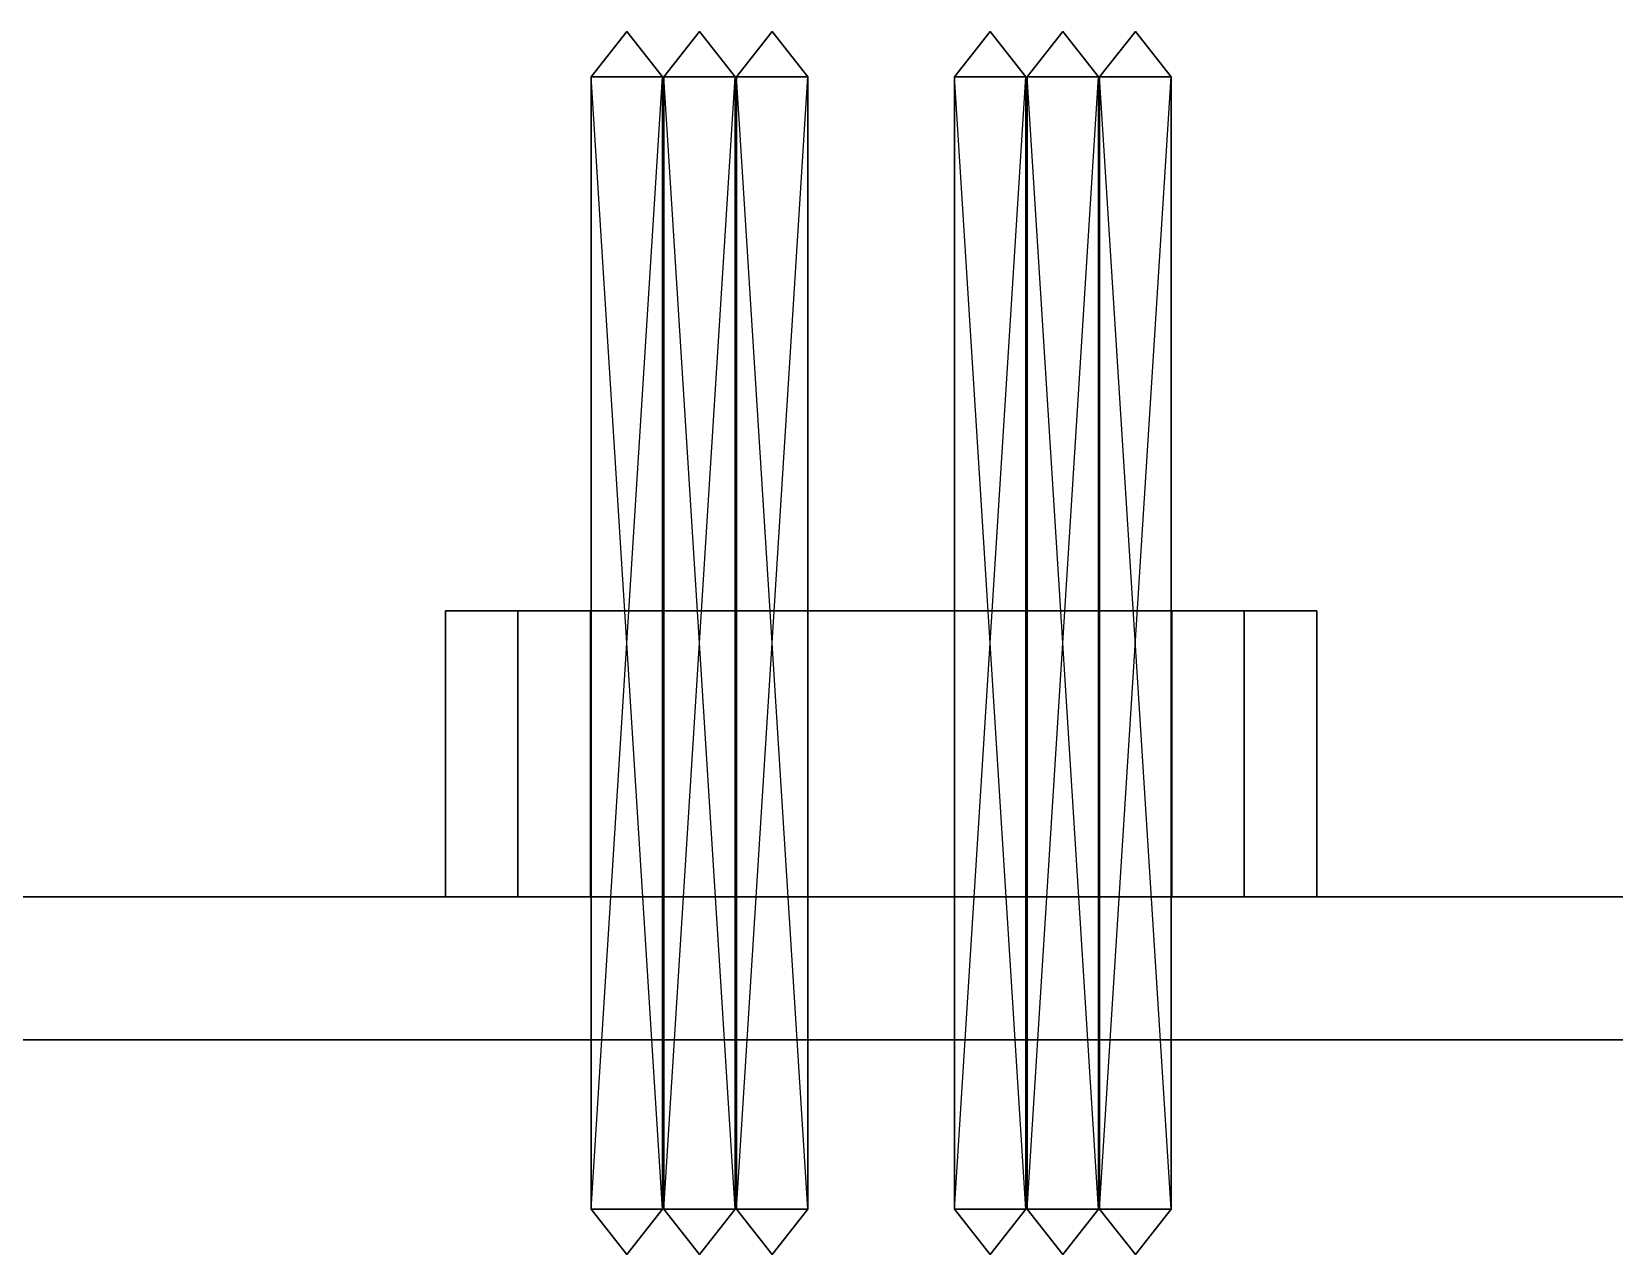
# Model space of a CAD drawing. Extents: x -2 to 217, y -2 to 10.
# Drawn here: x 97.95 to 109.01, y -2 to 6.55 of the extents above; entities that cross this region are included whole.
import ezdxf

# ---------------------------------------------------------------- set-up
doc = ezdxf.new("R2010")
doc.units = 0
doc.layers.add('UB3D', color=1, linetype='CONTINUOUS')

msp = doc.modelspace()

# ---------------------------------------------------------------- linework, layer by layer
at = {"layer": 'UB3D', "color": 254}
for points in [[(102.358, 6.233333, -59.186), (101.858, 6.233333, -59.186), (102.108, 6.55, -59.436)], [(101.858, 6.233333, -59.686), (102.358, 6.233333, -59.686), (102.108, 6.55, -59.436)], [(101.858, 6.233333, -59.186), (101.858, 6.233333, -59.686), (102.108, 6.55, -59.436)], [(102.358, 6.233333, -59.686), (102.358, 6.233333, -59.186), (102.108, 6.55, -59.436)], [(102.866, 6.233333, -22.102), (102.366, 6.233333, -22.102), (102.616, 6.55, -22.352)], [(102.366, 6.233333, -22.602), (102.866, 6.233333, -22.602), (102.616, 6.55, -22.352)], [(102.366, 6.233333, -22.102), (102.366, 6.233333, -22.602), (102.616, 6.55, -22.352)], [(102.866, 6.233333, 17.014), (102.366, 6.233333, 17.014), (102.616, 6.55, 16.764)], [(102.366, 6.233333, 16.514), (102.866, 6.233333, 16.514), (102.616, 6.55, 16.764)], [(102.366, 6.233333, 17.014), (102.366, 6.233333, 16.514), (102.616, 6.55, 16.764)], [(102.866, 6.233333, -22.602), (102.866, 6.233333, -22.102), (102.616, 6.55, -22.352)], [(102.866, 6.233333, 16.514), (102.866, 6.233333, 17.014), (102.616, 6.55, 16.764)], [(103.374, 6.233333, 56.13), (102.874, 6.233333, 56.13), (103.124, 6.55, 55.88)], [(102.874, 6.233333, 55.63), (103.374, 6.233333, 55.63), (103.124, 6.55, 55.88)], [(102.874, 6.233333, 56.13), (102.874, 6.233333, 55.63), (103.124, 6.55, 55.88)], [(103.374, 6.233333, 55.63), (103.374, 6.233333, 56.13), (103.124, 6.55, 55.88)], [(104.898, 6.233333, -59.186), (104.398, 6.233333, -59.186), (104.648, 6.55, -59.436)], [(104.398, 6.233333, -59.686), (104.898, 6.233333, -59.686), (104.648, 6.55, -59.436)], [(104.398, 6.233333, -59.186), (104.398, 6.233333, -59.686), (104.648, 6.55, -59.436)], [(104.898, 6.233333, -59.686), (104.898, 6.233333, -59.186), (104.648, 6.55, -59.436)], [(105.406, 6.233333, -22.102), (104.906, 6.233333, -22.102), (105.156, 6.55, -22.352)], [(104.906, 6.233333, -22.602), (105.406, 6.233333, -22.602), (105.156, 6.55, -22.352)], [(104.906, 6.233333, -22.102), (104.906, 6.233333, -22.602), (105.156, 6.55, -22.352)], [(105.406, 6.233333, 17.014), (104.906, 6.233333, 17.014), (105.156, 6.55, 16.764)], [(104.906, 6.233333, 16.514), (105.406, 6.233333, 16.514), (105.156, 6.55, 16.764)], [(104.906, 6.233333, 17.014), (104.906, 6.233333, 16.514), (105.156, 6.55, 16.764)], [(105.406, 6.233333, -22.602), (105.406, 6.233333, -22.102), (105.156, 6.55, -22.352)], [(105.406, 6.233333, 16.514), (105.406, 6.233333, 17.014), (105.156, 6.55, 16.764)], [(105.914, 6.233333, 56.13), (105.414, 6.233333, 56.13), (105.664, 6.55, 55.88)], [(105.414, 6.233333, 55.63), (105.914, 6.233333, 55.63), (105.664, 6.55, 55.88)], [(105.414, 6.233333, 56.13), (105.414, 6.233333, 55.63), (105.664, 6.55, 55.88)], [(105.914, 6.233333, 55.63), (105.914, 6.233333, 56.13), (105.664, 6.55, 55.88)], [(102.358, -1.683333, -59.186), (101.858, -1.683333, -59.186), (102.358, 6.233333, -59.186)], [(101.858, -1.683333, -59.186), (102.358, 6.233333, -59.186), (101.858, 6.233333, -59.186)], [(101.858, -1.683333, -59.686), (102.358, -1.683333, -59.686), (101.858, 6.233333, -59.686)], [(102.358, -1.683333, -59.686), (101.858, 6.233333, -59.686), (102.358, 6.233333, -59.686)], [(101.858, -1.683333, -59.186), (101.858, -1.683333, -59.686), (101.858, 6.233333, -59.186)], [(101.858, -1.683333, -59.686), (101.858, 6.233333, -59.186), (101.858, 6.233333, -59.686)], [(102.358, -1.683333, -59.686), (102.358, -1.683333, -59.186), (102.358, 6.233333, -59.686)], [(102.358, -1.683333, -59.186), (102.358, 6.233333, -59.686), (102.358, 6.233333, -59.186)], [(102.866, -1.683333, -22.102), (102.366, -1.683333, -22.102), (102.866, 6.233333, -22.102)], [(102.366, -1.683333, -22.102), (102.866, 6.233333, -22.102), (102.366, 6.233333, -22.102)], [(102.366, -1.683333, -22.602), (102.866, -1.683333, -22.602), (102.366, 6.233333, -22.602)], [(102.866, -1.683333, -22.602), (102.366, 6.233333, -22.602), (102.866, 6.233333, -22.602)], [(102.366, -1.683333, -22.102), (102.366, -1.683333, -22.602), (102.366, 6.233333, -22.102)], [(102.366, -1.683333, -22.602), (102.366, 6.233333, -22.102), (102.366, 6.233333, -22.602)], [(102.866, -1.683333, 17.014), (102.366, -1.683333, 17.014), (102.866, 6.233333, 17.014)], [(102.366, -1.683333, 17.014), (102.866, 6.233333, 17.014), (102.366, 6.233333, 17.014)], [(102.366, -1.683333, 16.514), (102.866, -1.683333, 16.514), (102.366, 6.233333, 16.514)], [(102.866, -1.683333, 16.514), (102.366, 6.233333, 16.514), (102.866, 6.233333, 16.514)], [(102.366, -1.683333, 17.014), (102.366, -1.683333, 16.514), (102.366, 6.233333, 17.014)], [(102.366, -1.683333, 16.514), (102.366, 6.233333, 17.014), (102.366, 6.233333, 16.514)], [(102.866, -1.683333, -22.602), (102.866, -1.683333, -22.102), (102.866, 6.233333, -22.602)], [(102.866, -1.683333, -22.102), (102.866, 6.233333, -22.602), (102.866, 6.233333, -22.102)], [(102.866, -1.683333, 16.514), (102.866, -1.683333, 17.014), (102.866, 6.233333, 16.514)], [(102.866, -1.683333, 17.014), (102.866, 6.233333, 16.514), (102.866, 6.233333, 17.014)], [(103.374, -1.683333, 56.13), (102.874, -1.683333, 56.13), (103.374, 6.233333, 56.13)], [(102.874, -1.683333, 56.13), (103.374, 6.233333, 56.13), (102.874, 6.233333, 56.13)], [(102.874, -1.683333, 55.63), (103.374, -1.683333, 55.63), (102.874, 6.233333, 55.63)], [(103.374, -1.683333, 55.63), (102.874, 6.233333, 55.63), (103.374, 6.233333, 55.63)], [(102.874, -1.683333, 56.13), (102.874, -1.683333, 55.63), (102.874, 6.233333, 56.13)], [(102.874, -1.683333, 55.63), (102.874, 6.233333, 56.13), (102.874, 6.233333, 55.63)], [(103.374, -1.683333, 55.63), (103.374, -1.683333, 56.13), (103.374, 6.233333, 55.63)], [(103.374, -1.683333, 56.13), (103.374, 6.233333, 55.63), (103.374, 6.233333, 56.13)], [(104.898, -1.683333, -59.186), (104.398, -1.683333, -59.186), (104.898, 6.233333, -59.186)], [(104.398, -1.683333, -59.186), (104.898, 6.233333, -59.186), (104.398, 6.233333, -59.186)], [(104.398, -1.683333, -59.686), (104.898, -1.683333, -59.686), (104.398, 6.233333, -59.686)], [(104.898, -1.683333, -59.686), (104.398, 6.233333, -59.686), (104.898, 6.233333, -59.686)], [(104.398, -1.683333, -59.186), (104.398, -1.683333, -59.686), (104.398, 6.233333, -59.186)], [(104.398, -1.683333, -59.686), (104.398, 6.233333, -59.186), (104.398, 6.233333, -59.686)], [(104.898, -1.683333, -59.686), (104.898, -1.683333, -59.186), (104.898, 6.233333, -59.686)], [(104.898, -1.683333, -59.186), (104.898, 6.233333, -59.686), (104.898, 6.233333, -59.186)], [(105.406, -1.683333, -22.102), (104.906, -1.683333, -22.102), (105.406, 6.233333, -22.102)], [(104.906, -1.683333, -22.102), (105.406, 6.233333, -22.102), (104.906, 6.233333, -22.102)], [(104.906, -1.683333, -22.602), (105.406, -1.683333, -22.602), (104.906, 6.233333, -22.602)], [(105.406, -1.683333, -22.602), (104.906, 6.233333, -22.602), (105.406, 6.233333, -22.602)], [(104.906, -1.683333, -22.102), (104.906, -1.683333, -22.602), (104.906, 6.233333, -22.102)], [(104.906, -1.683333, -22.602), (104.906, 6.233333, -22.102), (104.906, 6.233333, -22.602)], [(105.406, -1.683333, 17.014), (104.906, -1.683333, 17.014), (105.406, 6.233333, 17.014)], [(104.906, -1.683333, 17.014), (105.406, 6.233333, 17.014), (104.906, 6.233333, 17.014)], [(104.906, -1.683333, 16.514), (105.406, -1.683333, 16.514), (104.906, 6.233333, 16.514)], [(105.406, -1.683333, 16.514), (104.906, 6.233333, 16.514), (105.406, 6.233333, 16.514)], [(104.906, -1.683333, 17.014), (104.906, -1.683333, 16.514), (104.906, 6.233333, 17.014)], [(104.906, -1.683333, 16.514), (104.906, 6.233333, 17.014), (104.906, 6.233333, 16.514)], [(105.406, -1.683333, -22.602), (105.406, -1.683333, -22.102), (105.406, 6.233333, -22.602)], [(105.406, -1.683333, -22.102), (105.406, 6.233333, -22.602), (105.406, 6.233333, -22.102)], [(105.406, -1.683333, 16.514), (105.406, -1.683333, 17.014), (105.406, 6.233333, 16.514)], [(105.406, -1.683333, 17.014), (105.406, 6.233333, 16.514), (105.406, 6.233333, 17.014)], [(105.914, -1.683333, 56.13), (105.414, -1.683333, 56.13), (105.914, 6.233333, 56.13)], [(105.414, -1.683333, 56.13), (105.914, 6.233333, 56.13), (105.414, 6.233333, 56.13)], [(105.414, -1.683333, 55.63), (105.914, -1.683333, 55.63), (105.414, 6.233333, 55.63)], [(105.914, -1.683333, 55.63), (105.414, 6.233333, 55.63), (105.914, 6.233333, 55.63)], [(105.414, -1.683333, 56.13), (105.414, -1.683333, 55.63), (105.414, 6.233333, 56.13)], [(105.414, -1.683333, 55.63), (105.414, 6.233333, 56.13), (105.414, 6.233333, 55.63)], [(105.914, -1.683333, 55.63), (105.914, -1.683333, 56.13), (105.914, 6.233333, 55.63)], [(105.914, -1.683333, 56.13), (105.914, 6.233333, 55.63), (105.914, 6.233333, 56.13)], [(102.108, -2, -59.436), (102.358, -1.683333, -59.186), (101.858, -1.683333, -59.186)], [(102.108, -2, -59.436), (101.858, -1.683333, -59.686), (102.358, -1.683333, -59.686)], [(102.108, -2, -59.436), (101.858, -1.683333, -59.186), (101.858, -1.683333, -59.686)], [(102.108, -2, -59.436), (102.358, -1.683333, -59.686), (102.358, -1.683333, -59.186)], [(102.616, -2, -22.352), (102.866, -1.683333, -22.102), (102.366, -1.683333, -22.102)], [(102.616, -2, -22.352), (102.366, -1.683333, -22.602), (102.866, -1.683333, -22.602)], [(102.616, -2, -22.352), (102.366, -1.683333, -22.102), (102.366, -1.683333, -22.602)], [(102.616, -2, 16.764), (102.866, -1.683333, 17.014), (102.366, -1.683333, 17.014)], [(102.616, -2, 16.764), (102.366, -1.683333, 16.514), (102.866, -1.683333, 16.514)], [(102.616, -2, 16.764), (102.366, -1.683333, 17.014), (102.366, -1.683333, 16.514)], [(102.616, -2, -22.352), (102.866, -1.683333, -22.602), (102.866, -1.683333, -22.102)], [(102.616, -2, 16.764), (102.866, -1.683333, 16.514), (102.866, -1.683333, 17.014)], [(103.124, -2, 55.88), (103.374, -1.683333, 56.13), (102.874, -1.683333, 56.13)], [(103.124, -2, 55.88), (102.874, -1.683333, 55.63), (103.374, -1.683333, 55.63)], [(103.124, -2, 55.88), (102.874, -1.683333, 56.13), (102.874, -1.683333, 55.63)], [(103.124, -2, 55.88), (103.374, -1.683333, 55.63), (103.374, -1.683333, 56.13)], [(104.648, -2, -59.436), (104.898, -1.683333, -59.186), (104.398, -1.683333, -59.186)], [(104.648, -2, -59.436), (104.398, -1.683333, -59.686), (104.898, -1.683333, -59.686)], [(104.648, -2, -59.436), (104.398, -1.683333, -59.186), (104.398, -1.683333, -59.686)], [(104.648, -2, -59.436), (104.898, -1.683333, -59.686), (104.898, -1.683333, -59.186)], [(105.156, -2, -22.352), (105.406, -1.683333, -22.102), (104.906, -1.683333, -22.102)], [(105.156, -2, -22.352), (104.906, -1.683333, -22.602), (105.406, -1.683333, -22.602)], [(105.156, -2, -22.352), (104.906, -1.683333, -22.102), (104.906, -1.683333, -22.602)], [(105.156, -2, 16.764), (105.406, -1.683333, 17.014), (104.906, -1.683333, 17.014)], [(105.156, -2, 16.764), (104.906, -1.683333, 16.514), (105.406, -1.683333, 16.514)], [(105.156, -2, 16.764), (104.906, -1.683333, 17.014), (104.906, -1.683333, 16.514)], [(105.156, -2, -22.352), (105.406, -1.683333, -22.602), (105.406, -1.683333, -22.102)], [(105.156, -2, 16.764), (105.406, -1.683333, 16.514), (105.406, -1.683333, 17.014)], [(105.664, -2, 55.88), (105.914, -1.683333, 56.13), (105.414, -1.683333, 56.13)], [(105.664, -2, 55.88), (105.414, -1.683333, 55.63), (105.914, -1.683333, 55.63)], [(105.664, -2, 55.88), (105.414, -1.683333, 56.13), (105.414, -1.683333, 55.63)], [(105.664, -2, 55.88), (105.914, -1.683333, 55.63), (105.914, -1.683333, 56.13)]]:
    msp.add_3dface(points, dxfattribs=at)
at = {"layer": 'UB3D', "color": 27}
for points in [[(100.838254, 0.500101, -60.701174), (100.838254, 0.500101, -58.166762), (100.838254, 2.500101, -58.166762), (100.838254, 2.500101, -60.701174)], [(100.838254, 0.500101, -58.166762), (105.917746, 0.500101, -58.166762), (105.917746, 2.500101, -58.166762), (100.838254, 2.500101, -58.166762)], [(105.917746, 0.500101, -60.701174), (100.838254, 0.500101, -60.701174), (100.838254, 2.500101, -60.701174), (105.917746, 2.500101, -60.701174)], [(105.917746, 2.500101, -60.701174), (105.917746, 2.500101, -58.166762), (100.838254, 2.500101, -58.166762)], [(105.917746, 2.500101, -60.701174), (100.838254, 2.500101, -58.166762), (100.838254, 2.500101, -60.701174)], [(105.917746, 2.500101, -60.701174), (100.838254, 2.500101, -60.701174), (105.917746, 2.500101, -60.701174)], [(101.346254, 0.500101, -23.617174), (101.346254, 0.500101, -21.082762), (101.346254, 2.500101, -21.082762), (101.346254, 2.500101, -23.617174)], [(101.346254, 0.500101, -21.082762), (106.425746, 0.500101, -21.082762), (106.425746, 2.500101, -21.082762), (101.346254, 2.500101, -21.082762)], [(106.425746, 0.500101, -23.617174), (101.346254, 0.500101, -23.617174), (101.346254, 2.500101, -23.617174), (106.425746, 2.500101, -23.617174)], [(106.425746, 2.500101, -23.617174), (106.425746, 2.500101, -21.082762), (101.346254, 2.500101, -21.082762)], [(106.425746, 2.500101, -23.617174), (101.346254, 2.500101, -21.082762), (101.346254, 2.500101, -23.617174)], [(106.425746, 2.500101, -23.617174), (101.346254, 2.500101, -23.617174), (106.425746, 2.500101, -23.617174)], [(101.346254, 0.500101, 15.498826), (101.346254, 0.500101, 18.033238), (101.346254, 2.500101, 18.033238), (101.346254, 2.500101, 15.498826)], [(101.346254, 0.500101, 18.033238), (106.425746, 0.500101, 18.033238), (106.425746, 2.500101, 18.033238), (101.346254, 2.500101, 18.033238)], [(106.425746, 0.500101, 15.498826), (101.346254, 0.500101, 15.498826), (101.346254, 2.500101, 15.498826), (106.425746, 2.500101, 15.498826)], [(106.425746, 2.500101, 15.498826), (106.425746, 2.500101, 18.033238), (101.346254, 2.500101, 18.033238)], [(106.425746, 2.500101, 15.498826), (101.346254, 2.500101, 18.033238), (101.346254, 2.500101, 15.498826)], [(106.425746, 2.500101, 15.498826), (101.346254, 2.500101, 15.498826), (106.425746, 2.500101, 15.498826)], [(101.854254, 0.500101, 54.614826), (101.854254, 0.500101, 57.149238), (101.854254, 2.500101, 57.149238), (101.854254, 2.500101, 54.614826)], [(101.854254, 0.500101, 57.149238), (106.933746, 0.500101, 57.149238), (106.933746, 2.500101, 57.149238), (101.854254, 2.500101, 57.149238)], [(106.933746, 0.500101, 54.614826), (101.854254, 0.500101, 54.614826), (101.854254, 2.500101, 54.614826), (106.933746, 2.500101, 54.614826)], [(106.933746, 2.500101, 54.614826), (106.933746, 2.500101, 57.149238), (101.854254, 2.500101, 57.149238)], [(106.933746, 2.500101, 54.614826), (101.854254, 2.500101, 57.149238), (101.854254, 2.500101, 54.614826)], [(106.933746, 2.500101, 54.614826), (101.854254, 2.500101, 54.614826), (106.933746, 2.500101, 54.614826)], [(105.917746, 0.500101, -58.166762), (105.917746, 0.500101, -60.701174), (105.917746, 2.500101, -60.701174), (105.917746, 2.500101, -58.166762)], [(106.425746, 0.500101, -21.082762), (106.425746, 0.500101, -23.617174), (106.425746, 2.500101, -23.617174), (106.425746, 2.500101, -21.082762)], [(106.425746, 0.500101, 18.033238), (106.425746, 0.500101, 15.498826), (106.425746, 2.500101, 15.498826), (106.425746, 2.500101, 18.033238)], [(106.933746, 0.500101, 57.149238), (106.933746, 0.500101, 54.614826), (106.933746, 2.500101, 54.614826), (106.933746, 2.500101, 57.149238)], [(100.838254, 0.500101, -60.701174), (100.838254, 0.500101, -58.166762), (105.917746, 0.500101, -58.166762)], [(100.838254, 0.500101, -60.701174), (105.917746, 0.500101, -58.166762), (105.917746, 0.500101, -60.701174)], [(100.838254, 0.500101, -60.701174), (105.917746, 0.500101, -60.701174), (100.838254, 0.500101, -60.701174)], [(101.346254, 0.500101, -23.617174), (101.346254, 0.500101, -21.082762), (106.425746, 0.500101, -21.082762)], [(101.346254, 0.500101, -23.617174), (106.425746, 0.500101, -21.082762), (106.425746, 0.500101, -23.617174)], [(101.346254, 0.500101, -23.617174), (106.425746, 0.500101, -23.617174), (101.346254, 0.500101, -23.617174)], [(101.346254, 0.500101, 15.498826), (101.346254, 0.500101, 18.033238), (106.425746, 0.500101, 18.033238)], [(101.346254, 0.500101, 15.498826), (106.425746, 0.500101, 18.033238), (106.425746, 0.500101, 15.498826)], [(101.346254, 0.500101, 15.498826), (106.425746, 0.500101, 15.498826), (101.346254, 0.500101, 15.498826)], [(101.854254, 0.500101, 54.614826), (101.854254, 0.500101, 57.149238), (106.933746, 0.500101, 57.149238)], [(101.854254, 0.500101, 54.614826), (106.933746, 0.500101, 57.149238), (106.933746, 0.500101, 54.614826)], [(101.854254, 0.500101, 54.614826), (106.933746, 0.500101, 54.614826), (101.854254, 0.500101, 54.614826)]]:
    msp.add_3dface(points, dxfattribs=at)
at = {"layer": 'UB3D', "color": 94}
for points in [[(-2.286, 0.5, -81.534), (216.662, 0.5, -81.534), (216.662, -0.5, -81.534), (-2.286, -0.5, -81.534)], [(216.662, 0.5, 72.136), (-2.286, 0.5, 72.136), (-2.286, -0.5, 72.136), (216.662, -0.5, 72.136)], [(-2.286, 0.5, 72.136), (-2.286, 0.5, -81.534), (216.662, 0.5, -81.534)], [(-2.286, 0.5, 72.136), (216.662, 0.5, -81.534), (216.662, 0.5, 72.136)], [(-2.286, 0.5, 72.136), (216.662, 0.5, 72.136), (-2.286, 0.5, 72.136)], [(-2.286, -0.5, 72.136), (216.662, -0.5, 72.136), (216.662, -0.5, -81.534)], [(-2.286, -0.5, 72.136), (216.662, -0.5, -81.534), (-2.286, -0.5, -81.534)]]:
    msp.add_3dface(points, dxfattribs=at)

doc.saveas('drawing.dxf')
